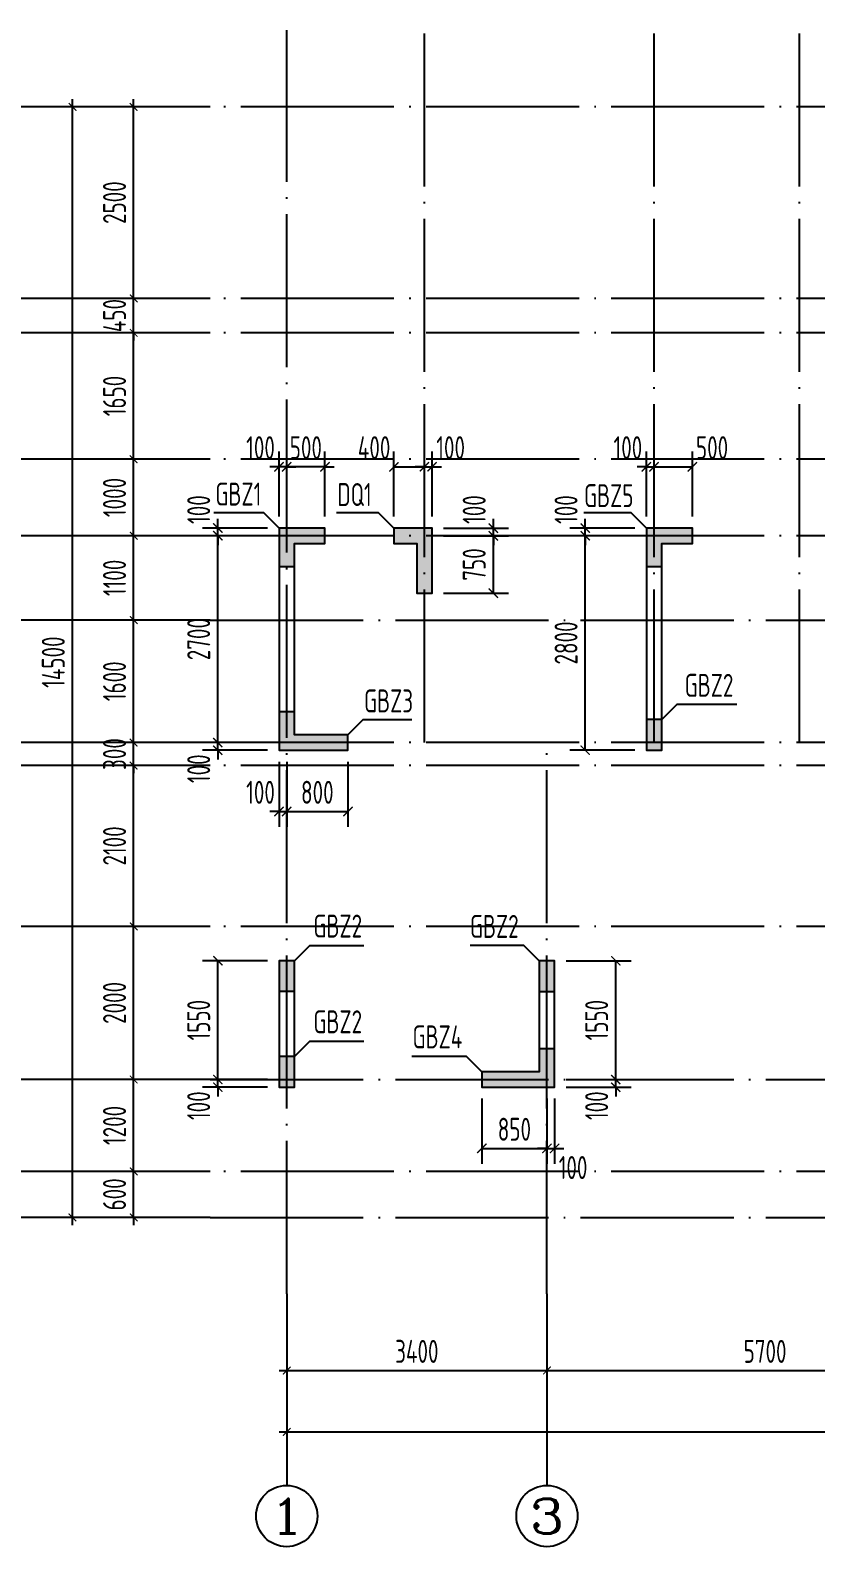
# Model space of a CAD drawing. Extents: x 826826 to 1642106, y -156213 to 399140.
# Drawn here: x 1167994 to 1178256, y 116116 to 135916 of the extents above; entities that cross this region are included whole.
import ezdxf
from ezdxf.enums import TextEntityAlignment as Align

# ---------------------------------------------------------------- set-up
doc = ezdxf.new("R2010")
doc.units = 0
doc.header["$LTSCALE"] = 1000
doc.linetypes.add('DOTE', pattern=[2.42, 2, -0.2, 0.02, -0.2])
doc.layers.get('0').update_dxf_attribs({"linetype": 'CONTINUOUS'})
doc.layers.get('DEFPOINTS').update_dxf_attribs({"linetype": 'CONTINUOUS'})
for name, color, linetype in [('A-AXIS', 1, 'CONTINUOUS'), ('A-DOTE', 10, 'DOTE'), ('AXIS_TEXT', 4, 'CONTINUOUS'), ('S-Q墙实线', 6, 'CONTINUOUS'), ('S-Q墙标注', 3, 'CONTINUOUS'), ('S-X详图填充', 252, 'CONTINUOUS'), ('S-X详图实线', 4, 'CONTINUOUS'), ('S-Y一般标注', 3, 'CONTINUOUS'), ('S-Z柱编号', 6, 'CONTINUOUS')]:
    doc.layers.add(name, color=color, linetype=linetype)
doc.styles.add('_TCH_AXIS', font='COMPLEX', dxfattribs={"bigfont": 'GBCBIG'})
doc.styles.add('COMPLEX', font='COMPLEX')
doc.styles.add('TSSD_DIMENSION', font='Tssdeng.shx', dxfattribs={"width": 0.7, "bigfont": 'tssdchn.shx'})
doc.styles.add('TSSD_REIN', font='tssdeng.shx', dxfattribs={"width": 0.7, "height": 300, "bigfont": 'tssdchn.shx'})
doc.styles.add('结构文字', font='zstxt.shx', dxfattribs={"width": 0.7, "bigfont": 'zshz.shx'})
doc.dimstyles.new('STRUCK', dxfattribs={"dimtxt": 400, "dimasz": 121, "dimexe": 200, "dimexo": 150, "dimgap": 115, "dimtad": 1, "dimdec": 0, "dimdsep": 46, "dimtxsty": '结构文字', "dimblk": 'ARCHTICK', "dimcen": 400, "dimclrd": 3, "dimclre": 3, "dimclrt": 7, "dimadec": 0, "dimazin": 0, "dimtfac": 1, "dimtdec": 0, "dimtix": 1, "dimtmove": 2, "dimatfit": 3, "dimldrblk": '_DIMX', "dimfxl": 0, "dimtolj": 1, "dimtzin": 0, "dimarcsym": 0})
doc.dimstyles.new('TSSD_100_100$0', dxfattribs={"dimtxt": 300, "dimasz": 80, "dimexe": 100, "dimexo": 250, "dimgap": 100, "dimtad": 1, "dimdec": 0, "dimzin": 0, "dimdsep": 46, "dimtxsty": 'TSSD_DIMENSION', "dimblk": 'ARCHTICK', "dimcen": 0, "dimdle": 100, "dimclrd": 3, "dimclre": 3, "dimclrt": 7, "dimadec": 0, "dimazin": 0, "dimtfac": 1, "dimtdec": 0, "dimtix": 1, "dimtmove": 2, "dimatfit": 3, "dimldrblk": 'ARCHTICK', "dimfxl": 0, "dimtolj": 1, "dimtzin": 0, "dimarcsym": 0})

# ---------------------------------------------------------------- blocks, each defined once
blk = doc.blocks.new('_ArchTick')
at = {"color": 0, "linetype": 'ByBlock', "const_width": 0.15}
blk.add_lwpolyline([(-0.5, -0.5), (0.5, 0.5)], dxfattribs=at)
blk = doc.blocks.new('*D888')
at = {"layer": 'DEFPOINTS', "color": 0}
for p in [(2300, 4900), (3300, 4900), (3300, 4300)]:
    blk.add_point(p, dxfattribs=at)
at = {"layer": 'S-Y一般标注', "color": 0, "lineweight": -2}
for p, q in [((2300, 4900), (2300, 5000)), ((3050, 4900), (2200, 4900)), ((2300, 4300), (2300, 4900)), ((3050, 4300), (2200, 4300)), ((2300, 4300), (2300, 4200))]:
    blk.add_line(p, q, dxfattribs=at)
at = {"layer": 'S-Y一般标注', "color": 0, "lineweight": -2, "xscale": 100, "yscale": 100, "zscale": 100}
for p, rotation in [((2300, 4900), 270), ((2300, 4300), 90)]:
    blk.add_blockref('_ArchTick', p, dxfattribs=dict(at, rotation=rotation))
at = {"layer": 'S-Y一般标注', "color": 7, "insert": (2050, 4600), "char_height": 300, "attachment_point": 5, "rotation": 90, "style": 'TSSD_DIMENSION'}
blk.add_mtext('\\A1;600', dxfattribs=at)
blk = doc.blocks.new('*D889')
at = {"layer": 'DEFPOINTS', "color": 0}
for p in [(2300, 6100), (3300, 6100), (3300, 4900)]:
    blk.add_point(p, dxfattribs=at)
at = {"layer": 'S-Y一般标注', "color": 0, "lineweight": -2}
for p, q in [((2300, 4800), (2300, 6200)), ((3050, 6100), (2200, 6100)), ((3050, 4900), (2200, 4900))]:
    blk.add_line(p, q, dxfattribs=at)
at = {"layer": 'S-Y一般标注', "color": 0, "lineweight": -2, "xscale": 100, "yscale": 100, "zscale": 100}
for p, rotation in [((2300, 6100), 90), ((2300, 4900), 270)]:
    blk.add_blockref('_ArchTick', p, dxfattribs=dict(at, rotation=rotation))
at = {"layer": 'S-Y一般标注', "color": 7, "insert": (2050, 5500), "char_height": 300, "attachment_point": 5, "rotation": 90, "style": 'TSSD_DIMENSION'}
blk.add_mtext('\\A1;1200', dxfattribs=at)
blk = doc.blocks.new('*D890')
at = {"layer": 'DEFPOINTS', "color": 0}
for p in [(2300, 8100), (3300, 8100), (3300, 6100)]:
    blk.add_point(p, dxfattribs=at)
at = {"layer": 'S-Y一般标注', "color": 0, "lineweight": -2}
for p, q in [((2300, 6000), (2300, 8200)), ((3050, 8100), (2200, 8100)), ((3050, 6100), (2200, 6100))]:
    blk.add_line(p, q, dxfattribs=at)
at = {"layer": 'S-Y一般标注', "color": 0, "lineweight": -2, "xscale": 100, "yscale": 100, "zscale": 100}
for p, rotation in [((2300, 8100), 90), ((2300, 6100), 270)]:
    blk.add_blockref('_ArchTick', p, dxfattribs=dict(at, rotation=rotation))
at = {"layer": 'S-Y一般标注', "color": 7, "insert": (2050, 7100), "char_height": 300, "attachment_point": 5, "rotation": 90, "style": 'TSSD_DIMENSION'}
blk.add_mtext('\\A1;2000', dxfattribs=at)
blk = doc.blocks.new('*D891')
at = {"layer": 'DEFPOINTS', "color": 0}
for p in [(2300, 10200), (3300, 10200), (3300, 8100)]:
    blk.add_point(p, dxfattribs=at)
at = {"layer": 'S-Y一般标注', "color": 0, "lineweight": -2}
for p, q in [((2300, 8000), (2300, 10300)), ((3050, 10200), (2200, 10200)), ((3050, 8100), (2200, 8100))]:
    blk.add_line(p, q, dxfattribs=at)
at = {"layer": 'S-Y一般标注', "color": 0, "lineweight": -2, "xscale": 100, "yscale": 100, "zscale": 100}
for p, rotation in [((2300, 10200), 90), ((2300, 8100), 270)]:
    blk.add_blockref('_ArchTick', p, dxfattribs=dict(at, rotation=rotation))
at = {"layer": 'S-Y一般标注', "color": 7, "insert": (2050, 9150), "char_height": 300, "attachment_point": 5, "rotation": 90, "style": 'TSSD_DIMENSION'}
blk.add_mtext('\\A1;2100', dxfattribs=at)
blk = doc.blocks.new('*D892')
at = {"layer": 'DEFPOINTS', "color": 0}
for p in [(2300, 10500), (3300, 10500), (3300, 10200)]:
    blk.add_point(p, dxfattribs=at)
at = {"layer": 'S-Y一般标注', "color": 0, "lineweight": -2}
for p, q in [((3050, 10500), (2200, 10500)), ((2300, 10500), (2300, 10600)), ((2300, 10200), (2300, 10500)), ((3050, 10200), (2200, 10200)), ((2300, 10200), (2300, 10100))]:
    blk.add_line(p, q, dxfattribs=at)
at = {"layer": 'S-Y一般标注', "color": 0, "lineweight": -2, "xscale": 100, "yscale": 100, "zscale": 100}
for p, rotation in [((2300, 10500), 270), ((2300, 10200), 90)]:
    blk.add_blockref('_ArchTick', p, dxfattribs=dict(at, rotation=rotation))
at = {"layer": 'S-Y一般标注', "color": 7, "insert": (2050, 10350), "char_height": 300, "attachment_point": 5, "rotation": 90, "style": 'TSSD_DIMENSION'}
blk.add_mtext('\\A1;300', dxfattribs=at)
blk = doc.blocks.new('*D893')
at = {"layer": 'DEFPOINTS', "color": 0}
for p in [(2300, 12100), (3300, 12100), (3300, 10500)]:
    blk.add_point(p, dxfattribs=at)
at = {"layer": 'S-Y一般标注', "color": 0, "lineweight": -2}
for p, q in [((3050, 12100), (2200, 12100)), ((2300, 10400), (2300, 12200)), ((3050, 10500), (2200, 10500))]:
    blk.add_line(p, q, dxfattribs=at)
at = {"layer": 'S-Y一般标注', "color": 0, "lineweight": -2, "xscale": 100, "yscale": 100, "zscale": 100}
for p, rotation in [((2300, 12100), 90), ((2300, 10500), 270)]:
    blk.add_blockref('_ArchTick', p, dxfattribs=dict(at, rotation=rotation))
at = {"layer": 'S-Y一般标注', "color": 7, "insert": (2050, 11300), "char_height": 300, "attachment_point": 5, "rotation": 90, "style": 'TSSD_DIMENSION'}
blk.add_mtext('\\A1;1600', dxfattribs=at)
blk = doc.blocks.new('*D894')
at = {"layer": 'DEFPOINTS', "color": 0}
for p in [(2300, 13200), (3300, 13200), (3300, 12100)]:
    blk.add_point(p, dxfattribs=at)
at = {"layer": 'S-Y一般标注', "color": 0, "lineweight": -2}
for p, q in [((2300, 12000), (2300, 13300)), ((3050, 13200), (2200, 13200)), ((3050, 12100), (2200, 12100))]:
    blk.add_line(p, q, dxfattribs=at)
at = {"layer": 'S-Y一般标注', "color": 0, "lineweight": -2, "xscale": 100, "yscale": 100, "zscale": 100}
for p, rotation in [((2300, 13200), 90), ((2300, 12100), 270)]:
    blk.add_blockref('_ArchTick', p, dxfattribs=dict(at, rotation=rotation))
at = {"layer": 'S-Y一般标注', "color": 7, "insert": (2050, 12650), "char_height": 300, "attachment_point": 5, "rotation": 90, "style": 'TSSD_DIMENSION'}
blk.add_mtext('\\A1;1100', dxfattribs=at)
blk = doc.blocks.new('*D895')
at = {"layer": 'DEFPOINTS', "color": 0}
for p in [(2300, 14200), (3300, 14200), (3300, 13200)]:
    blk.add_point(p, dxfattribs=at)
at = {"layer": 'S-Y一般标注', "color": 0, "lineweight": -2}
for p, q in [((2300, 13100), (2300, 14300)), ((3050, 14200), (2200, 14200)), ((3050, 13200), (2200, 13200))]:
    blk.add_line(p, q, dxfattribs=at)
at = {"layer": 'S-Y一般标注', "color": 0, "lineweight": -2, "xscale": 100, "yscale": 100, "zscale": 100}
for p, rotation in [((2300, 14200), 90), ((2300, 13200), 270)]:
    blk.add_blockref('_ArchTick', p, dxfattribs=dict(at, rotation=rotation))
at = {"layer": 'S-Y一般标注', "color": 7, "insert": (2050, 13700), "char_height": 300, "attachment_point": 5, "rotation": 90, "style": 'TSSD_DIMENSION'}
blk.add_mtext('\\A1;1000', dxfattribs=at)
blk = doc.blocks.new('*D896')
at = {"layer": 'DEFPOINTS', "color": 0}
for p in [(2300, 15850), (3300, 15850), (3300, 14200)]:
    blk.add_point(p, dxfattribs=at)
at = {"layer": 'S-Y一般标注', "color": 0, "lineweight": -2}
for p, q in [((3050, 15850), (2200, 15850)), ((2300, 14100), (2300, 15950)), ((3050, 14200), (2200, 14200))]:
    blk.add_line(p, q, dxfattribs=at)
at = {"layer": 'S-Y一般标注', "color": 0, "lineweight": -2, "xscale": 100, "yscale": 100, "zscale": 100}
for p, rotation in [((2300, 15850), 90), ((2300, 14200), 270)]:
    blk.add_blockref('_ArchTick', p, dxfattribs=dict(at, rotation=rotation))
at = {"layer": 'S-Y一般标注', "color": 7, "insert": (2050, 15025), "char_height": 300, "attachment_point": 5, "rotation": 90, "style": 'TSSD_DIMENSION'}
blk.add_mtext('\\A1;1650', dxfattribs=at)
blk = doc.blocks.new('*D897')
at = {"layer": 'DEFPOINTS', "color": 0}
for p in [(2300, 16300), (3300, 16300), (3300, 15850)]:
    blk.add_point(p, dxfattribs=at)
at = {"layer": 'S-Y一般标注', "color": 0, "lineweight": -2}
for p, q in [((3050, 16300), (2200, 16300)), ((2300, 16300), (2300, 16400)), ((2300, 15850), (2300, 16300)), ((3050, 15850), (2200, 15850)), ((2300, 15850), (2300, 15750))]:
    blk.add_line(p, q, dxfattribs=at)
at = {"layer": 'S-Y一般标注', "color": 0, "lineweight": -2, "xscale": 100, "yscale": 100, "zscale": 100}
for p, rotation in [((2300, 16300), 270), ((2300, 15850), 90)]:
    blk.add_blockref('_ArchTick', p, dxfattribs=dict(at, rotation=rotation))
at = {"layer": 'S-Y一般标注', "color": 7, "insert": (2050, 16075), "char_height": 300, "attachment_point": 5, "rotation": 90, "style": 'TSSD_DIMENSION'}
blk.add_mtext('\\A1;450', dxfattribs=at)
blk = doc.blocks.new('*D898')
at = {"layer": 'DEFPOINTS', "color": 0}
for p in [(2300, 18800), (3300, 18800), (3300, 16300)]:
    blk.add_point(p, dxfattribs=at)
at = {"layer": 'S-Y一般标注', "color": 0, "lineweight": -2}
for p, q in [((2300, 16200), (2300, 18900)), ((3050, 18800), (2200, 18800)), ((3050, 16300), (2200, 16300))]:
    blk.add_line(p, q, dxfattribs=at)
at = {"layer": 'S-Y一般标注', "color": 0, "lineweight": -2, "xscale": 100, "yscale": 100, "zscale": 100}
for p, rotation in [((2300, 18800), 90), ((2300, 16300), 270)]:
    blk.add_blockref('_ArchTick', p, dxfattribs=dict(at, rotation=rotation))
at = {"layer": 'S-Y一般标注', "color": 7, "insert": (2050, 17550), "char_height": 300, "attachment_point": 5, "rotation": 90, "style": 'TSSD_DIMENSION'}
blk.add_mtext('\\A1;2500', dxfattribs=at)
blk = doc.blocks.new('*D899')
at = {"layer": 'DEFPOINTS', "color": 0}
for p in [(1500, 18800), (3300, 18800), (3300, 4300)]:
    blk.add_point(p, dxfattribs=at)
at = {"layer": 'S-Y一般标注', "color": 0, "lineweight": -2}
for p, q in [((1500, 4200), (1500, 18900)), ((3050, 18800), (1400, 18800)), ((3050, 4300), (1400, 4300))]:
    blk.add_line(p, q, dxfattribs=at)
at = {"layer": 'S-Y一般标注', "color": 0, "lineweight": -2, "xscale": 100, "yscale": 100, "zscale": 100}
for p, rotation in [((1500, 18800), 90), ((1500, 4300), 270)]:
    blk.add_blockref('_ArchTick', p, dxfattribs=dict(at, rotation=rotation))
at = {"layer": 'S-Y一般标注', "color": 7, "insert": (1250, 11550), "char_height": 300, "attachment_point": 5, "rotation": 90, "style": 'TSSD_DIMENSION'}
blk.add_mtext('\\A1;14500', dxfattribs=at)
blk = doc.blocks.new('*D912')
at = {"layer": 'DEFPOINTS', "color": 0}
for p in [(4300.000008, 3300.000008), (7700.000008, 3300.000008), (7700.000008, 2300.000008)]:
    blk.add_point(p, dxfattribs=at)
at = {"layer": 'S-Y一般标注', "color": 0, "lineweight": -2}
for p, q in [((4300.000008, 3050.000008), (4300.000008, 2200.000008)), ((7700.000008, 3050.000008), (7700.000008, 2200.000008)), ((4200.000008, 2300.000008), (7800.000008, 2300.000008))]:
    blk.add_line(p, q, dxfattribs=at)
at = {"layer": 'S-Y一般标注', "color": 0, "lineweight": -2, "xscale": 100, "yscale": 100, "zscale": 100, "rotation": 180}
blk.add_blockref('_ArchTick', (4300.000008, 2300.000008), dxfattribs=at)
at = {"layer": 'S-Y一般标注', "color": 0, "lineweight": -2, "xscale": 100, "yscale": 100, "zscale": 100}
blk.add_blockref('_ArchTick', (7700.000008, 2300.000008), dxfattribs=at)
at = {"layer": 'S-Y一般标注', "color": 7, "insert": (6000.000008, 2550.000008), "char_height": 300, "attachment_point": 5, "style": 'TSSD_DIMENSION'}
blk.add_mtext('\\A1;3400', dxfattribs=at)
blk = doc.blocks.new('*D913')
at = {"layer": 'DEFPOINTS', "color": 0}
for p in [(7700, 3300), (13400, 3300), (13400, 2300)]:
    blk.add_point(p, dxfattribs=at)
at = {"layer": 'S-Y一般标注', "color": 0, "lineweight": -2}
for p, q in [((7700, 3050), (7700, 2200)), ((13400, 3050), (13400, 2200)), ((7600, 2300), (13500, 2300))]:
    blk.add_line(p, q, dxfattribs=at)
at = {"layer": 'S-Y一般标注', "color": 0, "lineweight": -2, "xscale": 100, "yscale": 100, "zscale": 100, "rotation": 180}
blk.add_blockref('_ArchTick', (7700, 2300), dxfattribs=at)
at = {"layer": 'S-Y一般标注', "color": 0, "lineweight": -2, "xscale": 100, "yscale": 100, "zscale": 100}
blk.add_blockref('_ArchTick', (13400, 2300), dxfattribs=at)
at = {"layer": 'S-Y一般标注', "color": 7, "insert": (10550, 2550), "char_height": 300, "attachment_point": 5, "style": 'TSSD_DIMENSION'}
blk.add_mtext('\\A1;5700', dxfattribs=at)
blk = doc.blocks.new('*D918')
at = {"layer": 'DEFPOINTS', "color": 0}
for p in [(4300.000008, 3300.000008), (53100.000008, 3300.000008), (53100.000008, 1500.000008)]:
    blk.add_point(p, dxfattribs=at)
at = {"layer": 'S-Y一般标注', "color": 0, "lineweight": -2}
for p, q in [((4300.000008, 3050.000008), (4300.000008, 1400.000008)), ((53100.000008, 3050.000008), (53100.000008, 1400.000008)), ((4200.000008, 1500.000008), (53200.000008, 1500.000008))]:
    blk.add_line(p, q, dxfattribs=at)
at = {"layer": 'S-Y一般标注', "color": 0, "lineweight": -2, "xscale": 100, "yscale": 100, "zscale": 100, "rotation": 180}
blk.add_blockref('_ArchTick', (4300.000008, 1500.000008), dxfattribs=at)
at = {"layer": 'S-Y一般标注', "color": 0, "lineweight": -2, "xscale": 100, "yscale": 100, "zscale": 100}
blk.add_blockref('_ArchTick', (53100.000008, 1500.000008), dxfattribs=at)
at = {"layer": 'S-Y一般标注', "color": 7, "insert": (28700.000008, 1750.000008), "char_height": 300, "attachment_point": 5, "style": 'TSSD_DIMENSION'}
blk.add_mtext('\\A1;48800', dxfattribs=at)
blk = doc.blocks.new('_AXISO')
blk.add_circle((0, 0), 0.5)
at = {"layer": 'AXIS_TEXT', "style": 'COMPLEX', "width": 1.041667}
blk.add_attdef('A', text='', height=0.56, dxfattribs=at).set_placement((-0.25, -0.28), (0.25, -0.28), align=Align.FIT)
blk = doc.blocks.new('*D551')
at = {"layer": 'DEFPOINTS', "color": 0}
for p in [(1170444, 126616), (1171244, 126616), (1171244, 126516)]:
    blk.add_point(p, dxfattribs=at)
at = {"layer": 'S-Q墙标注', "color": 3, "lineweight": -2}
for p, q in [((1170444, 126616), (1170444, 126737)), ((1171094, 126616), (1170244, 126616)), ((1170444, 126516), (1170444, 126616)), ((1171094, 126516), (1170244, 126516)), ((1170444, 126516), (1170444, 126395))]:
    blk.add_line(p, q, dxfattribs=at)
at = {"layer": 'S-Q墙标注', "color": 3, "lineweight": -2, "xscale": 121, "yscale": 121, "zscale": 121}
for p, rotation in [((1170444, 126616), 270), ((1170444, 126516), 90)]:
    blk.add_blockref('_ArchTick', p, dxfattribs=dict(at, rotation=rotation))
at = {"layer": 'S-Q墙标注', "color": 7, "insert": (1170194, 126274), "char_height": 300, "attachment_point": 5, "rotation": 90, "style": 'TSSD_REIN'}
blk.add_mtext('\\A1;100', dxfattribs=at)
blk = doc.blocks.new('_DIMX')
blk.add_line((-150, 0), (150, 0))
at = {"const_width": 50}
blk.add_lwpolyline([(-70, -70), (70, 70)], dxfattribs=at)
blk = doc.blocks.new('*D552')
at = {"layer": 'DEFPOINTS', "color": 0}
for p in [(1170444, 129316), (1171244, 129316), (1171244, 126616)]:
    blk.add_point(p, dxfattribs=at)
at = {"layer": 'S-Q墙标注', "color": 3, "lineweight": -2}
for p, q in [((1171094, 129316), (1170244, 129316)), ((1170444, 126616), (1170444, 129316)), ((1171094, 126616), (1170244, 126616))]:
    blk.add_line(p, q, dxfattribs=at)
at = {"layer": 'S-Q墙标注', "color": 3, "lineweight": -2, "xscale": 121, "yscale": 121, "zscale": 121}
for p, rotation in [((1170444, 129316), 90), ((1170444, 126616), 270)]:
    blk.add_blockref('_ArchTick', p, dxfattribs=dict(at, rotation=rotation))
at = {"layer": 'S-Q墙标注', "color": 7, "insert": (1170194, 127966), "char_height": 300, "attachment_point": 5, "rotation": 90, "style": 'TSSD_REIN'}
blk.add_mtext('\\A1;2700', dxfattribs=at)
blk = doc.blocks.new('*D553')
at = {"layer": 'DEFPOINTS', "color": 0}
for p in [(1170444, 129416), (1171244, 129416), (1171244, 129316)]:
    blk.add_point(p, dxfattribs=at)
at = {"layer": 'S-Q墙标注', "color": 3, "lineweight": -2}
for p, q in [((1170444, 129416), (1170444, 129537)), ((1171094, 129416), (1170244, 129416)), ((1171094, 129316), (1170244, 129316)), ((1170444, 129316), (1170444, 129416)), ((1170444, 129316), (1170444, 129195))]:
    blk.add_line(p, q, dxfattribs=at)
at = {"layer": 'S-Q墙标注', "color": 3, "lineweight": -2, "xscale": 121, "yscale": 121, "zscale": 121}
for p, rotation in [((1170444, 129416), 270), ((1170444, 129316), 90)]:
    blk.add_blockref('_ArchTick', p, dxfattribs=dict(at, rotation=rotation))
at = {"layer": 'S-Q墙标注', "color": 7, "insert": (1170194, 129658), "char_height": 300, "attachment_point": 5, "rotation": 90, "style": 'TSSD_REIN'}
blk.add_mtext('\\A1;100', dxfattribs=at)
blk = doc.blocks.new('*D554')
at = {"layer": 'DEFPOINTS', "color": 0}
for p in [(1171244, 126516), (1171344, 126516), (1171344, 125716)]:
    blk.add_point(p, dxfattribs=at)
at = {"layer": 'S-Q墙标注', "color": 3, "lineweight": -2}
for p, q in [((1171244, 126366), (1171244, 125516)), ((1171344, 126366), (1171344, 125516)), ((1171244, 125716), (1171123, 125716)), ((1171244, 125716), (1171344, 125716)), ((1171344, 125716), (1171465, 125716))]:
    blk.add_line(p, q, dxfattribs=at)
at = {"layer": 'S-Q墙标注', "color": 3, "lineweight": -2, "xscale": 121, "yscale": 121, "zscale": 121}
blk.add_blockref('_ArchTick', (1171244, 125716), dxfattribs=at)
at = {"layer": 'S-Q墙标注', "color": 3, "lineweight": -2, "xscale": 121, "yscale": 121, "zscale": 121, "rotation": 180}
blk.add_blockref('_ArchTick', (1171344, 125716), dxfattribs=at)
at = {"layer": 'S-Q墙标注', "color": 7, "insert": (1171002, 125966), "char_height": 300, "attachment_point": 5, "style": 'TSSD_REIN'}
blk.add_mtext('\\A1;100', dxfattribs=at)
blk = doc.blocks.new('*D555')
at = {"layer": 'DEFPOINTS', "color": 0}
for p in [(1171344, 126516), (1172144, 126516), (1172144, 125716)]:
    blk.add_point(p, dxfattribs=at)
at = {"layer": 'S-Q墙标注', "color": 3, "lineweight": -2}
for p, q in [((1171344, 126366), (1171344, 125516)), ((1172144, 126366), (1172144, 125516)), ((1171344, 125716), (1172144, 125716))]:
    blk.add_line(p, q, dxfattribs=at)
at = {"layer": 'S-Q墙标注', "color": 3, "lineweight": -2, "xscale": 121, "yscale": 121, "zscale": 121, "rotation": 180}
blk.add_blockref('_ArchTick', (1171344, 125716), dxfattribs=at)
at = {"layer": 'S-Q墙标注', "color": 3, "lineweight": -2, "xscale": 121, "yscale": 121, "zscale": 121}
blk.add_blockref('_ArchTick', (1172144, 125716), dxfattribs=at)
at = {"layer": 'S-Q墙标注', "color": 7, "insert": (1171744, 125966), "char_height": 300, "attachment_point": 5, "style": 'TSSD_REIN'}
blk.add_mtext('\\A1;800', dxfattribs=at)
blk = doc.blocks.new('*D556')
at = {"layer": 'DEFPOINTS', "color": 0}
for p in [(1171344, 130216), (1171344, 129416), (1171844, 129416)]:
    blk.add_point(p, dxfattribs=at)
at = {"layer": 'S-Q墙标注', "color": 3, "lineweight": -2}
for p, q in [((1171344, 129566), (1171344, 130416)), ((1171844, 129566), (1171844, 130416)), ((1171344, 130216), (1171223, 130216)), ((1171844, 130216), (1171344, 130216)), ((1171844, 130216), (1171965, 130216))]:
    blk.add_line(p, q, dxfattribs=at)
at = {"layer": 'S-Q墙标注', "color": 3, "lineweight": -2, "xscale": 121, "yscale": 121, "zscale": 121}
blk.add_blockref('_ArchTick', (1171344, 130216), dxfattribs=at)
at = {"layer": 'S-Q墙标注', "color": 3, "lineweight": -2, "xscale": 121, "yscale": 121, "zscale": 121, "rotation": 180}
blk.add_blockref('_ArchTick', (1171844, 130216), dxfattribs=at)
at = {"layer": 'S-Q墙标注', "color": 7, "insert": (1171594, 130466), "char_height": 300, "attachment_point": 5, "style": 'TSSD_REIN'}
blk.add_mtext('\\A1;500', dxfattribs=at)
blk = doc.blocks.new('*D557')
at = {"layer": 'DEFPOINTS', "color": 0}
for p in [(1171244, 130216), (1171244, 129416), (1171344, 129416)]:
    blk.add_point(p, dxfattribs=at)
at = {"layer": 'S-Q墙标注', "color": 3, "lineweight": -2}
for p, q in [((1171244, 129566), (1171244, 130416)), ((1171344, 129566), (1171344, 130416)), ((1171244, 130216), (1171123, 130216)), ((1171344, 130216), (1171244, 130216)), ((1171344, 130216), (1171465, 130216))]:
    blk.add_line(p, q, dxfattribs=at)
at = {"layer": 'S-Q墙标注', "color": 3, "lineweight": -2, "xscale": 121, "yscale": 121, "zscale": 121}
blk.add_blockref('_ArchTick', (1171244, 130216), dxfattribs=at)
at = {"layer": 'S-Q墙标注', "color": 3, "lineweight": -2, "xscale": 121, "yscale": 121, "zscale": 121, "rotation": 180}
blk.add_blockref('_ArchTick', (1171344, 130216), dxfattribs=at)
at = {"layer": 'S-Q墙标注', "color": 7, "insert": (1171002, 130466), "char_height": 300, "attachment_point": 5, "style": 'TSSD_REIN'}
blk.add_mtext('\\A1;100', dxfattribs=at)
blk = doc.blocks.new('*D558')
at = {"layer": 'DEFPOINTS', "color": 0}
for p in [(1173244, 129316), (1174044, 129316), (1173244, 128566)]:
    blk.add_point(p, dxfattribs=at)
at = {"layer": 'S-Q墙标注', "color": 3, "lineweight": -2}
for p, q in [((1173394, 129316), (1174244, 129316)), ((1174044, 128566), (1174044, 129316)), ((1173394, 128566), (1174244, 128566))]:
    blk.add_line(p, q, dxfattribs=at)
at = {"layer": 'S-Q墙标注', "color": 3, "lineweight": -2, "xscale": 121, "yscale": 121, "zscale": 121}
for p, rotation in [((1174044, 129316), 90), ((1174044, 128566), 270)]:
    blk.add_blockref('_ArchTick', p, dxfattribs=dict(at, rotation=rotation))
at = {"layer": 'S-Q墙标注', "color": 7, "insert": (1173794, 128941), "char_height": 300, "attachment_point": 5, "rotation": 90, "style": 'TSSD_REIN'}
blk.add_mtext('\\A1;750', dxfattribs=at)
blk = doc.blocks.new('*D559')
at = {"layer": 'DEFPOINTS', "color": 0}
for p in [(1173244, 129416), (1173244, 129316), (1174044, 129416)]:
    blk.add_point(p, dxfattribs=at)
at = {"layer": 'S-Q墙标注', "color": 3, "lineweight": -2}
for p, q in [((1174044, 129416), (1174044, 129537)), ((1173394, 129416), (1174244, 129416)), ((1173394, 129316), (1174244, 129316)), ((1174044, 129316), (1174044, 129416)), ((1174044, 129316), (1174044, 129195))]:
    blk.add_line(p, q, dxfattribs=at)
at = {"layer": 'S-Q墙标注', "color": 3, "lineweight": -2, "xscale": 121, "yscale": 121, "zscale": 121}
for p, rotation in [((1174044, 129416), 270), ((1174044, 129316), 90)]:
    blk.add_blockref('_ArchTick', p, dxfattribs=dict(at, rotation=rotation))
at = {"layer": 'S-Q墙标注', "color": 7, "insert": (1173794, 129658), "char_height": 300, "attachment_point": 5, "rotation": 90, "style": 'TSSD_REIN'}
blk.add_mtext('\\A1;100', dxfattribs=at)
blk = doc.blocks.new('*D560')
at = {"layer": 'DEFPOINTS', "color": 0}
for p in [(1173144, 130216), (1172744, 129416), (1173144, 129416)]:
    blk.add_point(p, dxfattribs=at)
at = {"layer": 'S-Q墙标注', "color": 3, "lineweight": -2}
for p, q in [((1172744, 129566), (1172744, 130416)), ((1173144, 129566), (1173144, 130416)), ((1172744, 130216), (1173144, 130216))]:
    blk.add_line(p, q, dxfattribs=at)
at = {"layer": 'S-Q墙标注', "color": 3, "lineweight": -2, "xscale": 121, "yscale": 121, "zscale": 121, "rotation": 180}
blk.add_blockref('_ArchTick', (1172744, 130216), dxfattribs=at)
at = {"layer": 'S-Q墙标注', "color": 3, "lineweight": -2, "xscale": 121, "yscale": 121, "zscale": 121}
blk.add_blockref('_ArchTick', (1173144, 130216), dxfattribs=at)
at = {"layer": 'S-Q墙标注', "color": 7, "insert": (1172486, 130466), "char_height": 300, "attachment_point": 5, "style": 'TSSD_REIN'}
blk.add_mtext('\\A1;400', dxfattribs=at)
blk = doc.blocks.new('*D561')
at = {"layer": 'DEFPOINTS', "color": 0}
for p in [(1173244, 130216), (1173144, 129416), (1173244, 129416)]:
    blk.add_point(p, dxfattribs=at)
at = {"layer": 'S-Q墙标注', "color": 3, "lineweight": -2}
for p, q in [((1173144, 129566), (1173144, 130416)), ((1173244, 129566), (1173244, 130416)), ((1173144, 130216), (1173023, 130216)), ((1173144, 130216), (1173244, 130216)), ((1173244, 130216), (1173365, 130216))]:
    blk.add_line(p, q, dxfattribs=at)
at = {"layer": 'S-Q墙标注', "color": 3, "lineweight": -2, "xscale": 121, "yscale": 121, "zscale": 121}
blk.add_blockref('_ArchTick', (1173144, 130216), dxfattribs=at)
at = {"layer": 'S-Q墙标注', "color": 3, "lineweight": -2, "xscale": 121, "yscale": 121, "zscale": 121, "rotation": 180}
blk.add_blockref('_ArchTick', (1173244, 130216), dxfattribs=at)
at = {"layer": 'S-Q墙标注', "color": 7, "insert": (1173486, 130466), "char_height": 300, "attachment_point": 5, "style": 'TSSD_REIN'}
blk.add_mtext('\\A1;100', dxfattribs=at)
blk = doc.blocks.new('*D562')
at = {"layer": 'DEFPOINTS', "color": 0}
for p in [(1170444, 122216), (1171244, 122216), (1171244, 122116)]:
    blk.add_point(p, dxfattribs=at)
at = {"layer": 'S-Q墙标注', "color": 3, "lineweight": -2}
for p, q in [((1171094, 122216), (1170244, 122216)), ((1170444, 122216), (1170444, 122337)), ((1170444, 122116), (1170444, 122216)), ((1171094, 122116), (1170244, 122116)), ((1170444, 122116), (1170444, 121995))]:
    blk.add_line(p, q, dxfattribs=at)
at = {"layer": 'S-Q墙标注', "color": 3, "lineweight": -2, "xscale": 121, "yscale": 121, "zscale": 121}
for p, rotation in [((1170444, 122216), 270), ((1170444, 122116), 90)]:
    blk.add_blockref('_ArchTick', p, dxfattribs=dict(at, rotation=rotation))
at = {"layer": 'S-Q墙标注', "color": 7, "insert": (1170194, 121874), "char_height": 300, "attachment_point": 5, "rotation": 90, "style": 'TSSD_REIN'}
blk.add_mtext('\\A1;100', dxfattribs=at)
blk = doc.blocks.new('*D563')
at = {"layer": 'DEFPOINTS', "color": 0}
for p in [(1170444, 123766), (1171244, 123766), (1171244, 122216)]:
    blk.add_point(p, dxfattribs=at)
at = {"layer": 'S-Q墙标注', "color": 3, "lineweight": -2}
for p, q in [((1171094, 123766), (1170244, 123766)), ((1170444, 122216), (1170444, 123766)), ((1171094, 122216), (1170244, 122216))]:
    blk.add_line(p, q, dxfattribs=at)
at = {"layer": 'S-Q墙标注', "color": 3, "lineweight": -2, "xscale": 121, "yscale": 121, "zscale": 121}
for p, rotation in [((1170444, 123766), 90), ((1170444, 122216), 270)]:
    blk.add_blockref('_ArchTick', p, dxfattribs=dict(at, rotation=rotation))
at = {"layer": 'S-Q墙标注', "color": 7, "insert": (1170194, 122991), "char_height": 300, "attachment_point": 5, "rotation": 90, "style": 'TSSD_REIN'}
blk.add_mtext('\\A1;1550', dxfattribs=at)
blk = doc.blocks.new('*D564')
at = {"layer": 'DEFPOINTS', "color": 0}
for p in [(1174844, 122216), (1175644, 122216), (1174844, 122116)]:
    blk.add_point(p, dxfattribs=at)
at = {"layer": 'S-Q墙标注', "color": 3, "lineweight": -2}
for p, q in [((1174994, 122216), (1175844, 122216)), ((1175644, 122216), (1175644, 122337)), ((1175644, 122116), (1175644, 122216)), ((1174994, 122116), (1175844, 122116)), ((1175644, 122116), (1175644, 121995))]:
    blk.add_line(p, q, dxfattribs=at)
at = {"layer": 'S-Q墙标注', "color": 3, "lineweight": -2, "xscale": 121, "yscale": 121, "zscale": 121}
for p, rotation in [((1175644, 122216), 270), ((1175644, 122116), 90)]:
    blk.add_blockref('_ArchTick', p, dxfattribs=dict(at, rotation=rotation))
at = {"layer": 'S-Q墙标注', "color": 7, "insert": (1175394, 121874), "char_height": 300, "attachment_point": 5, "rotation": 90, "style": 'TSSD_REIN'}
blk.add_mtext('\\A1;100', dxfattribs=at)
blk = doc.blocks.new('*D565')
at = {"layer": 'DEFPOINTS', "color": 0}
for p in [(1174844, 123766), (1175644, 123766), (1174844, 122216)]:
    blk.add_point(p, dxfattribs=at)
at = {"layer": 'S-Q墙标注', "color": 3, "lineweight": -2}
for p, q in [((1174994, 123766), (1175844, 123766)), ((1175644, 122216), (1175644, 123766)), ((1174994, 122216), (1175844, 122216))]:
    blk.add_line(p, q, dxfattribs=at)
at = {"layer": 'S-Q墙标注', "color": 3, "lineweight": -2, "xscale": 121, "yscale": 121, "zscale": 121}
for p, rotation in [((1175644, 123766), 90), ((1175644, 122216), 270)]:
    blk.add_blockref('_ArchTick', p, dxfattribs=dict(at, rotation=rotation))
at = {"layer": 'S-Q墙标注', "color": 7, "insert": (1175394, 122991), "char_height": 300, "attachment_point": 5, "rotation": 90, "style": 'TSSD_REIN'}
blk.add_mtext('\\A1;1550', dxfattribs=at)
blk = doc.blocks.new('*D566')
at = {"layer": 'DEFPOINTS', "color": 0}
for p in [(1173894, 122116), (1174744, 122116), (1174744, 121316)]:
    blk.add_point(p, dxfattribs=at)
at = {"layer": 'S-Q墙标注', "color": 3, "lineweight": -2}
for p, q in [((1173894, 121966), (1173894, 121116)), ((1174744, 121966), (1174744, 121116)), ((1173894, 121316), (1174744, 121316))]:
    blk.add_line(p, q, dxfattribs=at)
at = {"layer": 'S-Q墙标注', "color": 3, "lineweight": -2, "xscale": 121, "yscale": 121, "zscale": 121, "rotation": 180}
blk.add_blockref('_ArchTick', (1173894, 121316), dxfattribs=at)
at = {"layer": 'S-Q墙标注', "color": 3, "lineweight": -2, "xscale": 121, "yscale": 121, "zscale": 121}
blk.add_blockref('_ArchTick', (1174744, 121316), dxfattribs=at)
at = {"layer": 'S-Q墙标注', "color": 7, "insert": (1174319, 121566), "char_height": 300, "attachment_point": 5, "style": 'TSSD_REIN'}
blk.add_mtext('\\A1;850', dxfattribs=at)
blk = doc.blocks.new('*D567')
at = {"layer": 'DEFPOINTS', "color": 0}
for p in [(1174744, 122116), (1174844, 122116), (1174844, 121316)]:
    blk.add_point(p, dxfattribs=at)
at = {"layer": 'S-Q墙标注', "color": 3, "lineweight": -2}
for p, q in [((1174744, 121966), (1174744, 121116)), ((1174844, 121966), (1174844, 121116)), ((1174744, 121316), (1174623, 121316)), ((1174744, 121316), (1174844, 121316)), ((1174844, 121316), (1174965, 121316))]:
    blk.add_line(p, q, dxfattribs=at)
at = {"layer": 'S-Q墙标注', "color": 3, "lineweight": -2, "xscale": 121, "yscale": 121, "zscale": 121}
blk.add_blockref('_ArchTick', (1174744, 121316), dxfattribs=at)
at = {"layer": 'S-Q墙标注', "color": 3, "lineweight": -2, "xscale": 121, "yscale": 121, "zscale": 121, "rotation": 180}
blk.add_blockref('_ArchTick', (1174844, 121316), dxfattribs=at)
at = {"layer": 'S-Q墙标注', "color": 7, "insert": (1175086, 121066), "char_height": 300, "attachment_point": 5, "style": 'TSSD_REIN'}
blk.add_mtext('\\A1;100', dxfattribs=at)
blk = doc.blocks.new('*D568')
at = {"layer": 'DEFPOINTS', "color": 0}
for p in [(1175244, 129316), (1176044, 129316), (1176044, 126516)]:
    blk.add_point(p, dxfattribs=at)
at = {"layer": 'S-Q墙标注', "color": 3, "lineweight": -2}
for p, q in [((1175894, 129316), (1175044, 129316)), ((1175244, 126516), (1175244, 129316)), ((1175894, 126516), (1175044, 126516))]:
    blk.add_line(p, q, dxfattribs=at)
at = {"layer": 'S-Q墙标注', "color": 3, "lineweight": -2, "xscale": 121, "yscale": 121, "zscale": 121}
for p, rotation in [((1175244, 129316), 90), ((1175244, 126516), 270)]:
    blk.add_blockref('_ArchTick', p, dxfattribs=dict(at, rotation=rotation))
at = {"layer": 'S-Q墙标注', "color": 7, "insert": (1174994, 127916), "char_height": 300, "attachment_point": 5, "rotation": 90, "style": 'TSSD_REIN'}
blk.add_mtext('\\A1;2800', dxfattribs=at)
blk = doc.blocks.new('*D569')
at = {"layer": 'DEFPOINTS', "color": 0}
for p in [(1175244, 129416), (1176044, 129416), (1176044, 129316)]:
    blk.add_point(p, dxfattribs=at)
at = {"layer": 'S-Q墙标注', "color": 3, "lineweight": -2}
for p, q in [((1175244, 129416), (1175244, 129537)), ((1175894, 129416), (1175044, 129416)), ((1175894, 129316), (1175044, 129316)), ((1175244, 129316), (1175244, 129416)), ((1175244, 129316), (1175244, 129195))]:
    blk.add_line(p, q, dxfattribs=at)
at = {"layer": 'S-Q墙标注', "color": 3, "lineweight": -2, "xscale": 121, "yscale": 121, "zscale": 121}
for p, rotation in [((1175244, 129416), 270), ((1175244, 129316), 90)]:
    blk.add_blockref('_ArchTick', p, dxfattribs=dict(at, rotation=rotation))
at = {"layer": 'S-Q墙标注', "color": 7, "insert": (1174994, 129658), "char_height": 300, "attachment_point": 5, "rotation": 90, "style": 'TSSD_REIN'}
blk.add_mtext('\\A1;100', dxfattribs=at)
blk = doc.blocks.new('*D570')
at = {"layer": 'DEFPOINTS', "color": 0}
for p in [(1176144, 130216), (1176044, 129416), (1176144, 129416)]:
    blk.add_point(p, dxfattribs=at)
at = {"layer": 'S-Q墙标注', "color": 3, "lineweight": -2}
for p, q in [((1176044, 129566), (1176044, 130416)), ((1176144, 129566), (1176144, 130416)), ((1176044, 130216), (1175923, 130216)), ((1176044, 130216), (1176144, 130216)), ((1176144, 130216), (1176265, 130216))]:
    blk.add_line(p, q, dxfattribs=at)
at = {"layer": 'S-Q墙标注', "color": 3, "lineweight": -2, "xscale": 121, "yscale": 121, "zscale": 121}
blk.add_blockref('_ArchTick', (1176044, 130216), dxfattribs=at)
at = {"layer": 'S-Q墙标注', "color": 3, "lineweight": -2, "xscale": 121, "yscale": 121, "zscale": 121, "rotation": 180}
blk.add_blockref('_ArchTick', (1176144, 130216), dxfattribs=at)
at = {"layer": 'S-Q墙标注', "color": 7, "insert": (1175802, 130466), "char_height": 300, "attachment_point": 5, "style": 'TSSD_REIN'}
blk.add_mtext('\\A1;100', dxfattribs=at)
blk = doc.blocks.new('*D571')
at = {"layer": 'DEFPOINTS', "color": 0}
for p in [(1176644, 130216), (1176144, 129416), (1176644, 129416)]:
    blk.add_point(p, dxfattribs=at)
at = {"layer": 'S-Q墙标注', "color": 3, "lineweight": -2}
for p, q in [((1176144, 129566), (1176144, 130416)), ((1176644, 129566), (1176644, 130416)), ((1176144, 130216), (1176644, 130216))]:
    blk.add_line(p, q, dxfattribs=at)
at = {"layer": 'S-Q墙标注', "color": 3, "lineweight": -2, "xscale": 121, "yscale": 121, "zscale": 121, "rotation": 180}
blk.add_blockref('_ArchTick', (1176144, 130216), dxfattribs=at)
at = {"layer": 'S-Q墙标注', "color": 3, "lineweight": -2, "xscale": 121, "yscale": 121, "zscale": 121}
blk.add_blockref('_ArchTick', (1176644, 130216), dxfattribs=at)
at = {"layer": 'S-Q墙标注', "color": 7, "insert": (1176902, 130466), "char_height": 300, "attachment_point": 5, "style": 'TSSD_REIN'}
blk.add_mtext('\\A1;500', dxfattribs=at)
blk = doc.blocks.new('20210801.08533475')
at = {"layer": 'A-AXIS'}
for p, q in [((3300, 18800), (800, 18800)), ((3300, 16300), (800, 16300)), ((3300, 15850), (800, 15850)), ((3300, 14200), (800, 14200)), ((3300, 13200), (800, 13200)), ((3300, 12100), (800, 12100)), ((3300, 10500), (800, 10500)), ((3300, 10200), (800, 10200)), ((3300, 8100), (800, 8100)), ((3300, 6100), (800, 6100)), ((3300, 4900), (800, 4900)), ((3300, 4300), (800, 4300)), ((4300, 3300), (4300, 800)), ((7700, 3300), (7700, 800))]:
    blk.add_line(p, q, dxfattribs=at)
at = {"layer": 'A-DOTE'}
for p, q in [((4300, 3300), (4300, 19800)), ((6100, 10500), (6100, 19800)), ((9100, 10500), (9100, 19800)), ((11000, 10500), (11000, 19800)), ((54100, 18800), (3300, 18800)), ((54100, 16300), (3300, 16300)), ((54100, 15850), (3300, 15850)), ((54100, 14200), (3300, 14200)), ((54100, 13200), (3300, 13200)), ((3300, 12100), (54100, 12100)), ((54100, 10500), (3300, 10500)), ((7700, 3300), (7700, 10500)), ((54100, 10200), (3300, 10200)), ((54100, 8100), (3300, 8100)), ((3300, 6100), (54100, 6100)), ((54100, 4900), (3300, 4900)), ((3300, 4300), (54100, 4300))]:
    blk.add_line(p, q, dxfattribs=at)
at = {"layer": 'A-AXIS'}
ref = blk.add_blockref('_AXISO', (4300, 400), dxfattribs=dict(at, xscale=800, yscale=800, zscale=800))
ref.add_attrib('A', '1', dxfattribs={"layer": 'AXIS_TEXT', "height": 452.5, "style": '_TCH_AXIS', "width": 2.333333}).set_placement((4073.7, 173.7), (4526.3, 173.7), align=Align.FIT)
ref = blk.add_blockref('_AXISO', (7700, 400), dxfattribs=dict(at, xscale=800, yscale=800, zscale=800))
ref.add_attrib('A', '3', dxfattribs={"layer": 'AXIS_TEXT', "height": 452.5, "style": '_TCH_AXIS', "width": 1.5}).set_placement((7473.7, 173.7), (7926.3, 173.7), align=Align.FIT)
at = {"layer": 'S-Y一般标注'}
for p1, p2, distance, picture, middle in [((3300, 4300), (3300, 18800), 1800, '*D899', (1250, 11550)), ((3300, 16300), (3300, 18800), 1000, '*D898', (2050, 17550)), ((3300, 15850), (3300, 16300), 1000, '*D897', (2050, 16075)), ((3300, 14200), (3300, 15850), 1000, '*D896', (2050, 15025)), ((3300, 13200), (3300, 14200), 1000, '*D895', (2050, 13700)), ((3300, 12100), (3300, 13200), 1000, '*D894', (2050, 12650)), ((3300, 10500), (3300, 12100), 1000, '*D893', (2050, 11300)), ((3300, 10200), (3300, 10500), 1000, '*D892', (2050, 10350)), ((3300, 8100), (3300, 10200), 1000, '*D891', (2050, 9150)), ((3300, 6100), (3300, 8100), 1000, '*D890', (2050, 7100)), ((3300, 4900), (3300, 6100), 1000, '*D889', (2050, 5500)), ((3300, 4300), (3300, 4900), 1000, '*D888', (2050, 4600)), ((4300, 3300), (7700, 3300), -1000, '*D912', (6000, 2550)), ((4300, 3300), (53100, 3300), -1800, '*D918', (28700, 1750)), ((7700, 3300), (13400, 3300), -1000, '*D913', (10550, 2550))]:
    dim = blk.add_aligned_dim(p1=p1, p2=p2, distance=distance, dimstyle='TSSD_100_100$0', override={"dimasz": 100, "dimclrd": 0, "dimclre": 0}, dxfattribs=at)
    dim.commit()
    dim.dimension.update_dxf_attribs({"geometry": picture, "text_midpoint": middle})

msp = doc.modelspace()

# ---------------------------------------------------------------- hatches: boundary and pattern name
at = {"layer": 'S-X详图填充'}
h = msp.add_hatch(color=256, dxfattribs=at)
h.dxf.hatch_style = 1
h.paths.add_polyline_path([(1171244.35, 128915.81), (1171444.35, 128915.81), (1171444.35, 129215.81), (1171844.35, 129215.81), (1171844.35, 129415.81), (1171244.35, 129415.81)])
h = msp.add_hatch(color=256, dxfattribs=at)
h.dxf.hatch_style = 1
h.paths.add_polyline_path([(1173244.36, 129415.81), (1172744.45, 129415.81), (1172744.45, 129215.81), (1173044.36, 129215.81), (1173044.36, 128565.83), (1173244.36, 128565.83)])
h = msp.add_hatch(color=256, dxfattribs=at)
h.dxf.hatch_style = 1
h.paths.add_polyline_path([(1176044.35, 128915.81), (1176244.35, 128915.81), (1176244.35, 129215.81), (1176644.35, 129215.81), (1176644.35, 129415.81), (1176044.35, 129415.81)])
h = msp.add_hatch(color=256, dxfattribs=at)
h.dxf.hatch_style = 1
h.paths.add_polyline_path([(1171444.35, 127015.81), (1171244.35, 127015.81), (1171244.35, 126515.81), (1172144.36, 126515.81), (1172144.36, 126715.81), (1171444.35, 126715.81)])
h = msp.add_hatch(color=256, dxfattribs=at)
h.dxf.hatch_style = 1
h.paths.add_polyline_path([(1176244.35, 126915.81), (1176044.35, 126915.81), (1176044.35, 126515.81), (1176244.35, 126515.81)])
h = msp.add_hatch(color=256, dxfattribs=at)
h.dxf.hatch_style = 1
h.paths.add_polyline_path([(1171244.36, 123367.52), (1171444.36, 123367.52), (1171444.36, 123767.52), (1171244.36, 123767.52)])
h = msp.add_hatch(color=256, dxfattribs=at)
h.dxf.hatch_style = 1
h.paths.add_polyline_path([(1174644.36, 123365.81), (1174844.36, 123365.81), (1174844.36, 123765.81), (1174644.36, 123765.81)])
h = msp.add_hatch(color=256, dxfattribs=at)
h.dxf.hatch_style = 1
h.paths.add_polyline_path([(1174644.36, 122315.81), (1173894.36, 122315.81), (1173894.36, 122115.81), (1174844.36, 122115.81), (1174844.36, 122615.81), (1174644.36, 122615.81)])
h = msp.add_hatch(color=256, dxfattribs=at)
h.dxf.hatch_style = 1
h.paths.add_polyline_path([(1171444.36, 122515.81), (1171244.36, 122515.81), (1171244.36, 122115.81), (1171444.36, 122115.81)])

# ---------------------------------------------------------------- linework, layer by layer
at = {"layer": 'S-Q墙实线'}
for points in [[(1171444.35, 129215.81), (1171844.35, 129215.81), (1171844.35, 129415.81), (1171244.35, 129415.81), (1171244.35, 126515.81), (1172144.36, 126515.81), (1172144.36, 126715.81), (1171444.35, 126715.81)], [(1172744.35, 129215.81), (1173044.35, 129215.81), (1173044.35, 128565.81), (1173244.35, 128565.81), (1173244.35, 129415.81), (1172744.35, 129415.81)], [(1176244.35, 126515.81), (1176244.35, 129215.81), (1176644.35, 129215.81), (1176644.35, 129415.81), (1176044.35, 129415.81), (1176044.35, 126515.81)], [(1171444.36, 122115.81), (1171444.36, 123765.81), (1171244.36, 123765.81), (1171244.36, 122115.81)], [(1173894.35, 122115.81), (1174844.36, 122115.81), (1174844.36, 123765.81), (1174644.36, 123765.81), (1174644.36, 122315.81), (1173894.36, 122315.81), (1173894.36, 122315.81), (1173894.35, 122115.81)]]:
    msp.add_lwpolyline(points, close=True, dxfattribs=at)
at = {"layer": 'S-X详图实线'}
for points in [[(1171244.35, 128915.81), (1171444.35, 128915.81), (1171444.35, 129215.81), (1171844.35, 129215.81), (1171844.35, 129415.81), (1171244.35, 129415.81), (1171244.35, 128915.81)], [(1173244.36, 129415.81), (1172744.45, 129415.81), (1172744.45, 129215.81), (1173044.36, 129215.81), (1173044.36, 128565.83), (1173244.36, 128565.83), (1173244.36, 129415.81)], [(1176044.35, 128915.81), (1176244.35, 128915.81), (1176244.35, 129215.81), (1176644.35, 129215.81), (1176644.35, 129415.81), (1176044.35, 129415.81), (1176044.35, 128915.81)], [(1171444.35, 127015.81), (1171244.35, 127015.81), (1171244.35, 126515.81), (1172144.36, 126515.81), (1172144.36, 126715.81), (1171444.35, 126715.81), (1171444.35, 127015.81)], [(1176244.35, 126915.81), (1176044.35, 126915.81), (1176044.35, 126515.81), (1176244.35, 126515.81), (1176244.35, 126915.81)], [(1171244.36, 123367.52), (1171444.36, 123367.52), (1171444.36, 123767.52), (1171244.36, 123767.52), (1171244.36, 123367.52)], [(1174644.36, 123365.81), (1174844.36, 123365.81), (1174844.36, 123765.81), (1174644.36, 123765.81), (1174644.36, 123365.81)], [(1174844.36, 122615.81), (1174644.36, 122615.81), (1174644.36, 122315.81), (1173894.36, 122315.81), (1173894.36, 122115.81), (1174844.36, 122115.81), (1174844.36, 122615.81)], [(1171444.36, 122515.81), (1171244.36, 122515.81), (1171244.36, 122115.81), (1171444.36, 122115.81), (1171444.36, 122515.81)]]:
    msp.add_lwpolyline(points, close=True, dxfattribs=at)
at = {"layer": 'S-Z柱编号', "color": 7}
for points in [[(1171244.35, 129415.81), (1171044.35, 129615.81), (1170392.78, 129615.81)], [(1172744.45, 129415.81), (1172544.45, 129615.81), (1171994.53, 129615.81)], [(1176044.35, 129415.81), (1175844.35, 129615.81), (1175224.27, 129615.81)], [(1176244.35, 126915.81), (1176444.35, 127115.81), (1177224.27, 127115.81)], [(1172144.36, 126715.81), (1172344.36, 126915.81), (1172977.43, 126915.81)], [(1171444.36, 123765.77), (1171644.36, 123965.77), (1172351.74, 123965.77)], [(1174644.36, 123765.81), (1174444.36, 123965.81), (1173740.48, 123965.81)], [(1171444.36, 122515.81), (1171644.36, 122715.81), (1172351.74, 122715.81)], [(1173894.36, 122315.81), (1173694.36, 122515.81), (1172979.14, 122515.81)]]:
    msp.add_lwpolyline(points, dxfattribs=at)

# ---------------------------------------------------------------- block references
at = {"layer": 'S-Y一般标注'}
msp.add_blockref('20210801.08533475', (1167044.35, 116115.81), dxfattribs=at)

# ---------------------------------------------------------------- texts
at = {"layer": 'S-Z柱编号', "color": 7, "style": 'TSSD_REIN', "width": 0.7}
for s, p in [('GBZ1', (1170412.58, 129620.29)), ('DQ1', (1172006.29, 129614.09)), ('GBZ5', (1175229.68, 129599.5)), ('GBZ2', (1176544.35, 127122.99)), ('GBZ3', (1172355.25, 126919.31)), ('GBZ2', (1171693.33, 123979.52)), ('GBZ2', (1173738.59, 123975.1)), ('GBZ2', (1171693.33, 122729.55)), ('GBZ4', (1172988.59, 122532.66))]:
    msp.add_text(s, height=300, dxfattribs=at).set_placement(p, align=Align.BOTTOM_LEFT)

# ---------------------------------------------------------------- dimensions: what is measured, and where the dimension line sits
at = {"layer": 'S-Q墙标注'}
for base, p1, p2, angle, picture, middle in [((1171244.34, 130215.81), (1171344.35, 129415.81), (1171244.34, 129415.81), 180, '*D557', (1171002.42, 130465.81)), ((1170444.35, 129415.81), (1171244.35, 129315.81), (1171244.35, 129415.81), 90, '*D553', (1170194.35, 129657.73)), ((1174044.36, 129415.81), (1173244.36, 129315.81), (1173244.36, 129415.81), 90, '*D559', (1173794.36, 129657.73)), ((1175244.35, 129415.81), (1176044.35, 129315.81), (1176044.35, 129415.81), 90, '*D569', (1174994.35, 129657.73)), ((1170444.35, 126615.81), (1171244.35, 126515.81), (1171244.35, 126615.81), 90, '*D551', (1170194.35, 126273.89)), ((1170444.36, 122215.81), (1171244.36, 122115.81), (1171244.36, 122215.81), 90, '*D562', (1170194.36, 121873.89)), ((1175644.36, 122215.81), (1174844.36, 122115.81), (1174844.36, 122215.81), 90, '*D564', (1175394.36, 121873.89))]:
    dim = msp.add_linear_dim(base=base, p1=p1, p2=p2, angle=angle, dimstyle='STRUCK', override={"dimtxt": 300, "dimgap": 100, "dimtxsty": 'TSSD_REIN'}, dxfattribs=at)
    dim.commit()
    dim.dimension.update_dxf_attribs({"geometry": picture, "text_midpoint": middle, "dimtype": 160})
for base, p1, p2, angle, picture, middle in [((1171344.35, 130215.81), (1171844.35, 129415.81), (1171344.35, 129415.81), 180, '*D556', (1171594.35, 130465.81)), ((1170444.35, 129315.81), (1171244.35, 126615.81), (1171244.35, 129315.81), 90, '*D552', (1170194.35, 127965.81)), ((1174044.36, 129315.81), (1173244.36, 128565.83), (1173244.36, 129315.81), 90, '*D558', (1173794.36, 128940.82)), ((1175244.35, 129315.81), (1176044.35, 126515.81), (1176044.35, 129315.81), 90, '*D568', (1174994.35, 127915.81)), ((1170444.36, 123765.77), (1171244.36, 122215.81), (1171244.36, 123765.77), 90, '*D563', (1170194.36, 122990.79)), ((1175644.36, 123765.81), (1174844.36, 122215.81), (1174844.36, 123765.81), 90, '*D565', (1175394.36, 122990.81))]:
    dim = msp.add_linear_dim(base=base, p1=p1, p2=p2, angle=angle, dimstyle='STRUCK', override={"dimtxt": 300, "dimgap": 100, "dimtxsty": 'TSSD_REIN'}, dxfattribs=at)
    dim.commit()
    dim.dimension.update_dxf_attribs({"geometry": picture, "text_midpoint": middle})
for base, p1, p2, picture, middle in [((1173144.35, 130215.81), (1172744.45, 129415.81), (1173144.35, 129415.81), '*D560', (1172486.37, 130465.81)), ((1173244.36, 130215.81), (1173144.35, 129415.81), (1173244.36, 129415.81), '*D561', (1173486.29, 130465.81)), ((1176144.34, 130215.81), (1176044.35, 129415.81), (1176144.34, 129415.81), '*D570', (1175802.43, 130465.81)), ((1176644.35, 130215.81), (1176144.34, 129415.81), (1176644.35, 129415.81), '*D571', (1176902.43, 130465.81)), ((1171344.35, 125715.81), (1171244.35, 126515.81), (1171344.35, 126515.81), '*D554', (1171002.43, 125965.81)), ((1174844.36, 121315.81), (1174744.35, 122115.81), (1174844.36, 122115.81), '*D567', (1175086.28, 121065.81))]:
    dim = msp.add_linear_dim(base=base, p1=p1, p2=p2, dimstyle='STRUCK', override={"dimtxt": 300, "dimgap": 100, "dimtxsty": 'TSSD_REIN'}, dxfattribs=at)
    dim.commit()
    dim.dimension.update_dxf_attribs({"geometry": picture, "text_midpoint": middle, "dimtype": 160})
for base, p1, p2, picture, middle in [((1172144.36, 125715.81), (1171344.35, 126515.81), (1172144.36, 126515.81), '*D555', (1171744.35, 125965.81)), ((1174744.35, 121315.81), (1173894.36, 122115.81), (1174744.35, 122115.81), '*D566', (1174319.35, 121565.81))]:
    dim = msp.add_linear_dim(base=base, p1=p1, p2=p2, dimstyle='STRUCK', override={"dimtxt": 300, "dimgap": 100, "dimtxsty": 'TSSD_REIN'}, dxfattribs=at)
    dim.commit()
    dim.dimension.update_dxf_attribs({"geometry": picture, "text_midpoint": middle})

doc.saveas('drawing.dxf')
